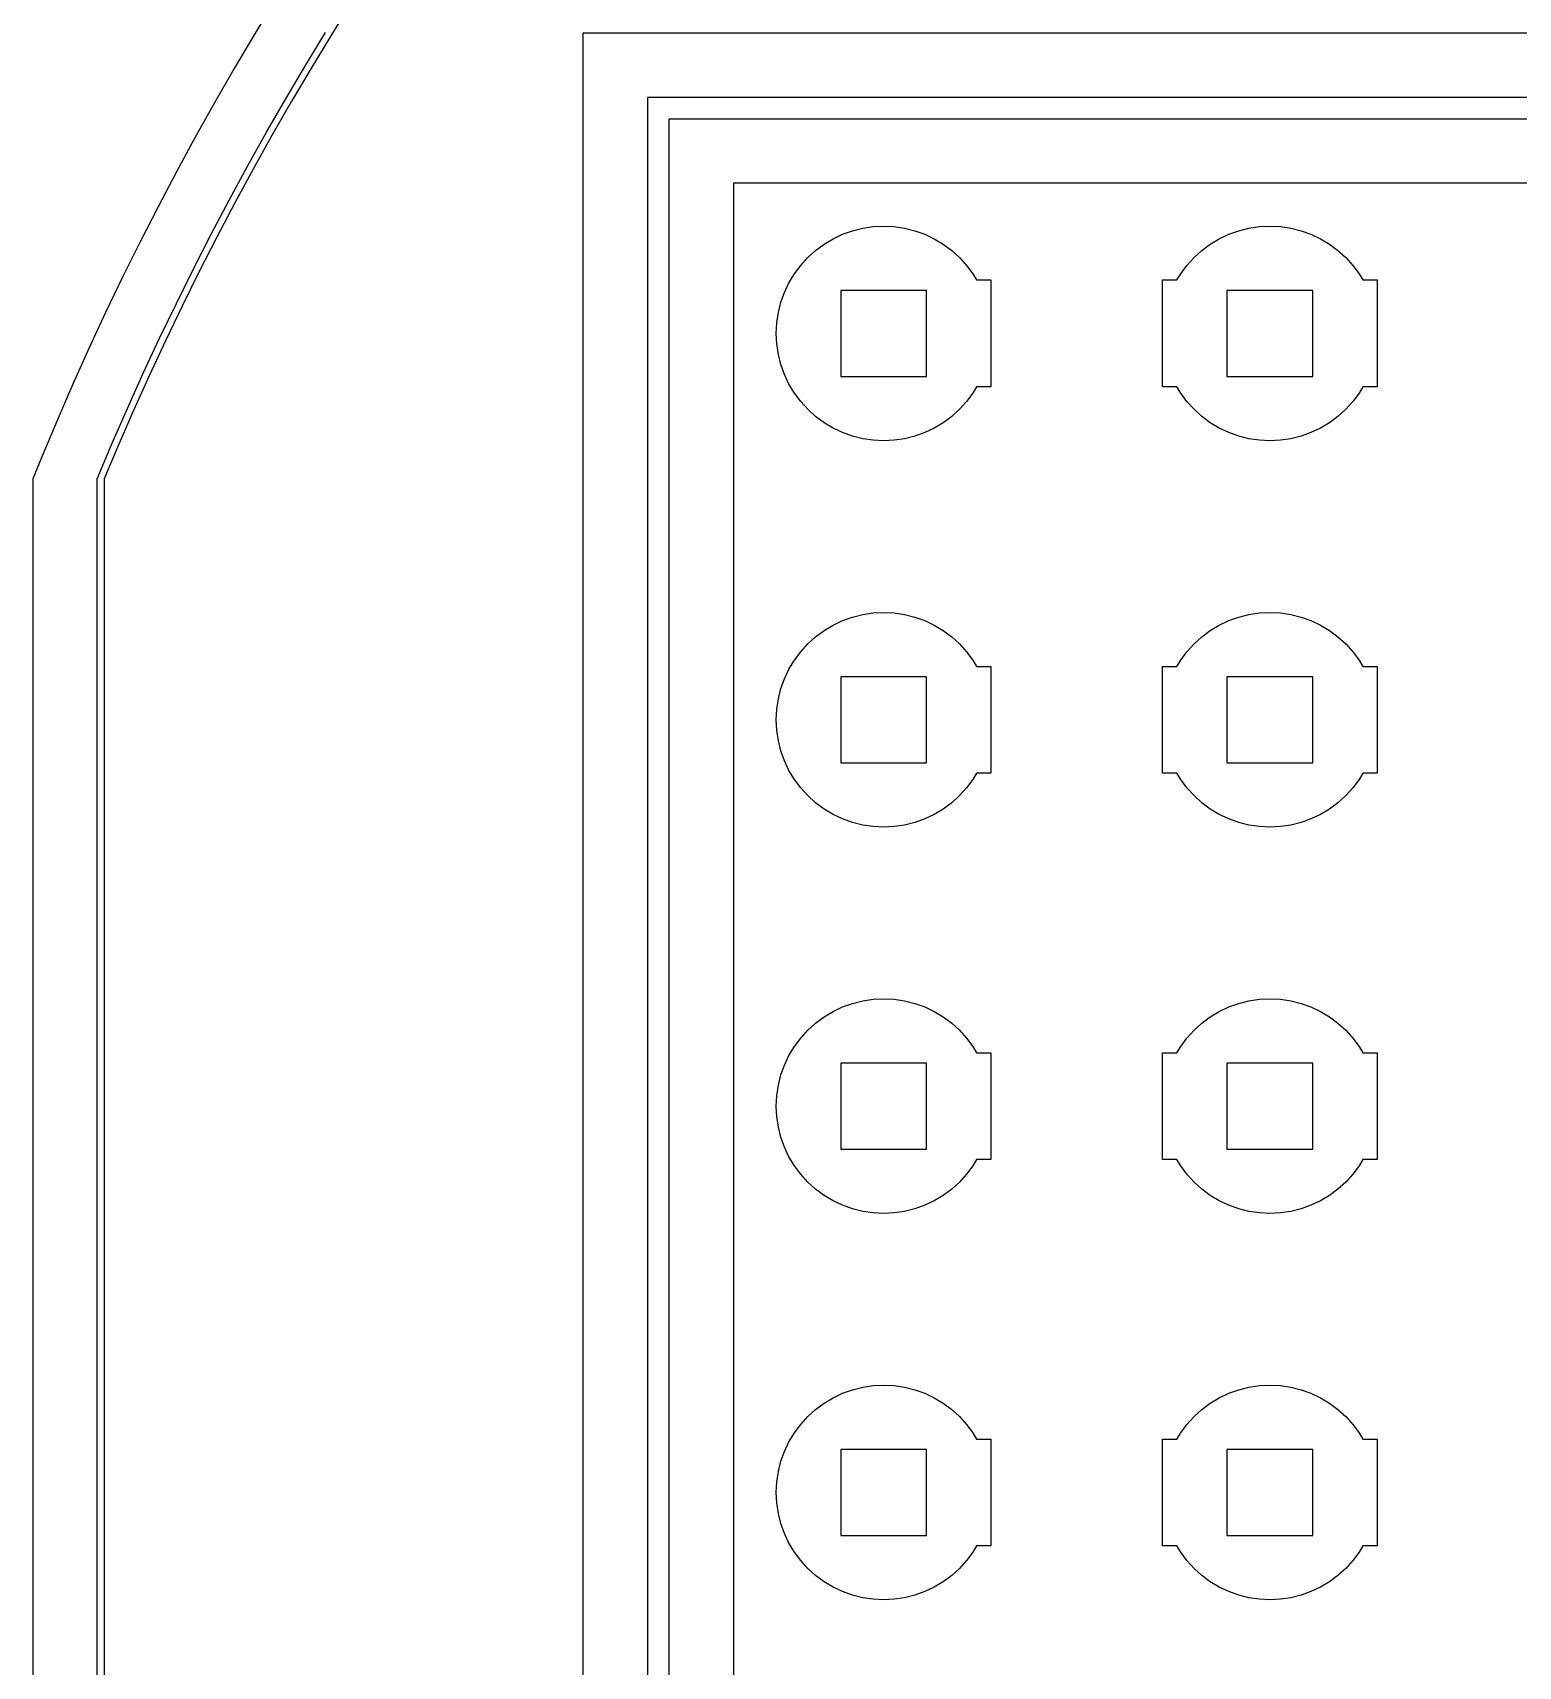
# Model space of a CAD drawing. Extents: x -16 to 132, y -40 to 113.
# Drawn here: x -15.67 to 19.72, y 37.27 to 76.19 of the extents above; entities that cross this region are included whole.
import ezdxf

# ---------------------------------------------------------------- set-up
doc = ezdxf.new("R2010")
doc.units = 0

msp = doc.modelspace()

# ---------------------------------------------------------------- linework, layer by layer
for p, q in [((-9.90825, 76.9447), (-10.3958, 76.1425)), ((-8.08023, 76.8983), (-8.56737, 76.1185)), ((-10.3958, 76.1425), (-10.8735, 75.3343)), ((-9.17355, 75.4099), (-8.69507, 76.1972)), ((-8.56737, 76.1185), (-9.04491, 75.3327)), ((-2.55649, -2.55649), (-2.55649, 76.1837)), ((-2.55649, 76.1837), (112.997, 76.1837)), ((-10.8735, 75.3343), (-11.3412, 74.5203)), ((-9.64235, 74.6167), (-9.17355, 75.4099)), ((-9.04491, 75.3327), (-9.51276, 74.5412)), ((-11.3412, 74.5203), (-11.799, 73.7007)), ((-10.1014, 73.8179), (-9.64235, 74.6167)), ((-9.51276, 74.5412), (-9.97086, 73.744)), ((111.463, 74.6498), (-1.0226, 74.6498)), ((-1.0226, 74.6498), (-1.0226, -1.0226)), ((-0.51129, -0.51129), (-0.51129, 74.1385)), ((-0.51129, 74.1385), (110.952, 74.1385)), ((-11.799, 73.7007), (-12.2466, 72.8754)), ((-10.5506, 73.0135), (-10.1014, 73.8179)), ((-9.97086, 73.744), (-10.4191, 72.9412)), ((-12.2466, 72.8754), (-12.684, 72.0448)), ((-10.9898, 72.2037), (-10.5506, 73.0135)), ((-10.4191, 72.9412), (-10.8575, 72.133)), ((109.418, 72.6046), (1.0226, 72.6046)), ((1.0226, 72.6046), (1.0226, 1.0226)), ((-12.684, 72.0448), (-13.1112, 71.2089)), ((-11.4191, 71.3885), (-10.9898, 72.2037)), ((-10.8575, 72.133), (-11.286, 71.3195)), ((-11.8384, 70.5682), (-11.4191, 71.3885)), ((-11.286, 71.3195), (-11.7044, 70.5007)), ((3.18138, 71.1511), (3.39658, 71.2801)), ((3.39658, 71.2801), (3.62338, 71.3874)), ((3.62338, 71.3874), (3.85959, 71.4719)), ((3.85959, 71.4719), (4.10295, 71.5329)), ((4.10295, 71.5329), (4.35112, 71.5697)), ((4.35112, 71.5697), (4.6017, 71.582)), ((4.6017, 71.582), (4.85228, 71.5697)), ((4.85228, 71.5697), (5.10045, 71.5329)), ((5.10045, 71.5329), (5.34381, 71.4719)), ((5.34381, 71.4719), (5.58003, 71.3874)), ((5.58003, 71.3874), (5.80682, 71.2801)), ((5.80682, 71.2801), (6.02202, 71.1511)), ((12.3848, 71.1511), (12.6, 71.2801)), ((12.6, 71.2801), (12.8268, 71.3874)), ((12.8268, 71.3874), (13.063, 71.4719)), ((13.063, 71.4719), (13.3063, 71.5329)), ((13.3063, 71.5329), (13.5545, 71.5697)), ((13.5545, 71.5697), (13.8051, 71.582)), ((13.8051, 71.582), (14.0557, 71.5697)), ((14.0557, 71.5697), (14.3038, 71.5329)), ((14.3038, 71.5329), (14.5472, 71.4719)), ((14.5472, 71.4719), (14.7834, 71.3874)), ((14.7834, 71.3874), (15.0102, 71.2801)), ((15.0102, 71.2801), (15.2254, 71.1511)), ((-13.1112, 71.2089), (-13.5282, 70.3677)), ((2.62549, 70.6473), (2.79398, 70.8332)), ((2.79398, 70.8332), (2.97989, 71.0017)), ((2.97989, 71.0017), (3.18138, 71.1511)), ((6.02202, 71.1511), (6.22353, 71.0017)), ((6.22353, 71.0017), (6.40942, 70.8332)), ((6.40942, 70.8332), (6.57791, 70.6473)), ((11.8289, 70.6473), (11.9974, 70.8332)), ((11.9974, 70.8332), (12.1833, 71.0017)), ((12.1833, 71.0017), (12.3848, 71.1511)), ((15.2254, 71.1511), (15.4269, 71.0017)), ((15.4269, 71.0017), (15.6128, 70.8332)), ((15.6128, 70.8332), (15.7813, 70.6473)), ((-12.2476, 69.7427), (-11.8384, 70.5682)), ((-11.7044, 70.5007), (-12.1128, 69.6769)), ((2.34708, 70.2306), (2.47606, 70.4458)), ((2.47606, 70.4458), (2.62549, 70.6473)), ((6.57791, 70.6473), (6.72734, 70.4458)), ((6.72734, 70.4458), (6.81555, 70.2986)), ((11.5912, 70.2986), (11.6794, 70.4458)), ((11.6794, 70.4458), (11.8289, 70.6473)), ((15.7813, 70.6473), (15.9307, 70.4458)), ((15.9307, 70.4458), (16.019, 70.2986)), ((-13.5282, 70.3677), (-13.9348, 69.5216)), ((2.23981, 70.0038), (2.34708, 70.2306)), ((6.81555, 70.2986), (7.15819, 70.2986)), ((7.15819, 70.2986), (7.15819, 67.7524)), ((11.2486, 67.7524), (11.2486, 70.2986)), ((11.2486, 70.2986), (11.5912, 70.2986)), ((16.019, 70.2986), (16.3616, 70.2986)), ((16.3616, 70.2986), (16.3616, 67.7524)), ((-12.6466, 68.9123), (-12.2476, 69.7427)), ((-12.1128, 69.6769), (-12.511, 68.8482)), ((2.09433, 69.5242), (2.15527, 69.7676)), ((2.15527, 69.7676), (2.23981, 70.0038)), ((5.6243, 70.0481), (3.57909, 70.0481)), ((3.57909, 70.0481), (3.57909, 68.0029)), ((5.6243, 68.0029), (5.6243, 70.0481)), ((14.8277, 70.0481), (12.7825, 70.0481)), ((12.7825, 70.0481), (12.7825, 68.0029)), ((14.8277, 68.0029), (14.8277, 70.0481)), ((-13.9348, 69.5216), (-14.3309, 68.6705)), ((2.0452, 69.0255), (2.05751, 69.2761)), ((2.05751, 69.2761), (2.09433, 69.5242)), ((-13.0354, 68.077), (-12.6466, 68.9123)), ((2.05751, 68.7749), (2.0452, 69.0255)), ((-14.3309, 68.6705), (-14.7166, 67.8146)), ((-12.511, 68.8482), (-12.899, 68.0146)), ((2.09433, 68.5267), (2.05751, 68.7749)), ((2.15527, 68.2834), (2.09433, 68.5267)), ((2.23981, 68.0472), (2.15527, 68.2834)), ((-14.7166, 67.8146), (-15.0918, 66.954)), ((-13.4139, 67.2371), (-13.0354, 68.077)), ((-12.899, 68.0146), (-13.2767, 67.1763)), ((2.34708, 67.8204), (2.23981, 68.0472)), ((2.47606, 67.6052), (2.34708, 67.8204)), ((3.57909, 68.0029), (5.6243, 68.0029)), ((6.81555, 67.7524), (6.72734, 67.6052)), ((7.15819, 67.7524), (6.81555, 67.7524)), ((11.5912, 67.7524), (11.2486, 67.7524)), ((11.6794, 67.6052), (11.5912, 67.7524)), ((12.7825, 68.0029), (14.8277, 68.0029)), ((16.019, 67.7524), (15.9307, 67.6052)), ((16.3616, 67.7524), (16.019, 67.7524)), ((2.62549, 67.4037), (2.47606, 67.6052)), ((2.79398, 67.2178), (2.62549, 67.4037)), ((6.57791, 67.4037), (6.40942, 67.2178)), ((6.72734, 67.6052), (6.57791, 67.4037)), ((11.8289, 67.4037), (11.6794, 67.6052)), ((11.9974, 67.2178), (11.8289, 67.4037)), ((15.7813, 67.4037), (15.6128, 67.2178)), ((15.9307, 67.6052), (15.7813, 67.4037)), ((-15.0918, 66.954), (-15.4564, 66.0889)), ((-13.7821, 66.3925), (-13.4139, 67.2371)), ((-13.2767, 67.1763), (-13.6442, 66.3335)), ((2.97989, 67.0493), (2.79398, 67.2178)), ((3.18138, 66.8999), (2.97989, 67.0493)), ((6.22353, 67.0493), (6.02202, 66.8999)), ((6.40942, 67.2178), (6.22353, 67.0493)), ((12.1833, 67.0493), (11.9974, 67.2178)), ((12.3848, 66.8999), (12.1833, 67.0493)), ((15.4269, 67.0493), (15.2254, 66.8999)), ((15.6128, 67.2178), (15.4269, 67.0493)), ((3.39658, 66.7709), (3.18138, 66.8999)), ((3.62338, 66.6636), (3.39658, 66.7709)), ((3.85959, 66.5791), (3.62338, 66.6636)), ((4.10295, 66.5181), (3.85959, 66.5791)), ((5.34381, 66.5791), (5.10045, 66.5181)), ((5.58003, 66.6636), (5.34381, 66.5791)), ((5.80682, 66.7709), (5.58003, 66.6636)), ((6.02202, 66.8999), (5.80682, 66.7709)), ((12.6, 66.7709), (12.3848, 66.8999)), ((12.8268, 66.6636), (12.6, 66.7709)), ((13.063, 66.5791), (12.8268, 66.6636)), ((13.3063, 66.5181), (13.063, 66.5791)), ((14.5472, 66.5791), (14.3038, 66.5181)), ((14.7834, 66.6636), (14.5472, 66.5791)), ((15.0102, 66.7709), (14.7834, 66.6636)), ((15.2254, 66.8999), (15.0102, 66.7709)), ((-14.1315, 65.5633), (-13.7821, 66.3925)), ((-13.6442, 66.3335), (-13.9691, 65.5624)), ((4.35112, 66.4813), (4.10295, 66.5181)), ((4.6017, 66.469), (4.35112, 66.4813)), ((4.85228, 66.4813), (4.6017, 66.469)), ((5.10045, 66.5181), (4.85228, 66.4813)), ((13.5545, 66.4813), (13.3063, 66.5181)), ((13.8051, 66.469), (13.5545, 66.4813)), ((14.0557, 66.4813), (13.8051, 66.469)), ((14.3038, 66.5181), (14.0557, 66.4813)), ((-15.4564, 66.0889), (-15.6717, 65.5599)), ((-15.6717, 65.5599), (-15.6717, 8.06726)), ((-14.1315, 8.06393), (-14.1315, 65.5633)), ((-13.9691, 65.5624), (-13.9691, 8.0648)), ((3.62338, 62.184), (3.85959, 62.2685)), ((3.85959, 62.2685), (4.10295, 62.3295)), ((4.10295, 62.3295), (4.35112, 62.3663)), ((4.35112, 62.3663), (4.6017, 62.3786)), ((4.6017, 62.3786), (4.85228, 62.3663)), ((4.85228, 62.3663), (5.10045, 62.3295)), ((5.10045, 62.3295), (5.34381, 62.2685)), ((5.34381, 62.2685), (5.58003, 62.184)), ((12.8268, 62.184), (13.063, 62.2685)), ((13.063, 62.2685), (13.3063, 62.3295)), ((13.3063, 62.3295), (13.5545, 62.3663)), ((13.5545, 62.3663), (13.8051, 62.3786)), ((13.8051, 62.3786), (14.0557, 62.3663)), ((14.0557, 62.3663), (14.3038, 62.3295)), ((14.3038, 62.3295), (14.5472, 62.2685)), ((14.5472, 62.2685), (14.7834, 62.184)), ((2.97989, 61.7983), (3.18138, 61.9477)), ((3.18138, 61.9477), (3.39658, 62.0767)), ((3.39658, 62.0767), (3.62338, 62.184)), ((5.58003, 62.184), (5.80682, 62.0767)), ((5.80682, 62.0767), (6.02202, 61.9477)), ((6.02202, 61.9477), (6.22353, 61.7983)), ((12.1833, 61.7983), (12.3848, 61.9477)), ((12.3848, 61.9477), (12.6, 62.0767)), ((12.6, 62.0767), (12.8268, 62.184)), ((14.7834, 62.184), (15.0102, 62.0767)), ((15.0102, 62.0767), (15.2254, 61.9477)), ((15.2254, 61.9477), (15.4269, 61.7983)), ((2.62549, 61.4439), (2.79398, 61.6298)), ((2.79398, 61.6298), (2.97989, 61.7983)), ((6.22353, 61.7983), (6.40942, 61.6298)), ((6.40942, 61.6298), (6.57791, 61.4439)), ((11.8289, 61.4439), (11.9974, 61.6298)), ((11.9974, 61.6298), (12.1833, 61.7983)), ((15.4269, 61.7983), (15.6128, 61.6298)), ((15.6128, 61.6298), (15.7813, 61.4439)), ((2.34708, 61.0272), (2.47606, 61.2424)), ((2.47606, 61.2424), (2.62549, 61.4439)), ((6.57791, 61.4439), (6.72734, 61.2424)), ((6.72734, 61.2424), (6.81555, 61.0952)), ((11.5912, 61.0952), (11.6794, 61.2424)), ((11.6794, 61.2424), (11.8289, 61.4439)), ((15.7813, 61.4439), (15.9307, 61.2424)), ((15.9307, 61.2424), (16.019, 61.0952)), ((2.15527, 60.5642), (2.23981, 60.8004)), ((2.23981, 60.8004), (2.34708, 61.0272)), ((5.6243, 60.8447), (3.57909, 60.8447)), ((3.57909, 60.8447), (3.57909, 58.7995)), ((5.6243, 58.7995), (5.6243, 60.8447)), ((6.81555, 61.0952), (7.15819, 61.0952)), ((7.15819, 61.0952), (7.15819, 58.549)), ((11.2486, 58.549), (11.2486, 61.0952)), ((11.2486, 61.0952), (11.5912, 61.0952)), ((14.8277, 60.8447), (12.7825, 60.8447)), ((12.7825, 60.8447), (12.7825, 58.7995)), ((14.8277, 58.7995), (14.8277, 60.8447)), ((16.019, 61.0952), (16.3616, 61.0952)), ((16.3616, 61.0952), (16.3616, 58.549)), ((2.09433, 60.3208), (2.15527, 60.5642)), ((2.0452, 59.8221), (2.05751, 60.0727)), ((2.05751, 60.0727), (2.09433, 60.3208)), ((2.05751, 59.5715), (2.0452, 59.8221)), ((2.09433, 59.3233), (2.05751, 59.5715)), ((2.15527, 59.08), (2.09433, 59.3233)), ((2.23981, 58.8438), (2.15527, 59.08)), ((2.34708, 58.617), (2.23981, 58.8438)), ((3.57909, 58.7995), (5.6243, 58.7995)), ((12.7825, 58.7995), (14.8277, 58.7995)), ((2.47606, 58.4018), (2.34708, 58.617)), ((2.62549, 58.2003), (2.47606, 58.4018)), ((6.72734, 58.4018), (6.57791, 58.2003)), ((6.81555, 58.549), (6.72734, 58.4018)), ((7.15819, 58.549), (6.81555, 58.549)), ((11.5912, 58.549), (11.2486, 58.549)), ((11.6794, 58.4018), (11.5912, 58.549)), ((11.8289, 58.2003), (11.6794, 58.4018)), ((15.9307, 58.4018), (15.7813, 58.2003)), ((16.019, 58.549), (15.9307, 58.4018)), ((16.3616, 58.549), (16.019, 58.549)), ((2.79398, 58.0144), (2.62549, 58.2003)), ((2.97989, 57.8459), (2.79398, 58.0144)), ((6.40942, 58.0144), (6.22353, 57.8459)), ((6.57791, 58.2003), (6.40942, 58.0144)), ((11.9974, 58.0144), (11.8289, 58.2003)), ((12.1833, 57.8459), (11.9974, 58.0144)), ((15.6128, 58.0144), (15.4269, 57.8459)), ((15.7813, 58.2003), (15.6128, 58.0144)), ((3.18138, 57.6965), (2.97989, 57.8459)), ((3.39658, 57.5675), (3.18138, 57.6965)), ((6.02202, 57.6965), (5.80682, 57.5675)), ((6.22353, 57.8459), (6.02202, 57.6965)), ((12.3848, 57.6965), (12.1833, 57.8459)), ((12.6, 57.5675), (12.3848, 57.6965)), ((15.2254, 57.6965), (15.0102, 57.5675)), ((15.4269, 57.8459), (15.2254, 57.6965)), ((3.62338, 57.4602), (3.39658, 57.5675)), ((3.85959, 57.3757), (3.62338, 57.4602)), ((4.10295, 57.3147), (3.85959, 57.3757)), ((4.35112, 57.2779), (4.10295, 57.3147)), ((4.6017, 57.2656), (4.35112, 57.2779)), ((4.85228, 57.2779), (4.6017, 57.2656)), ((5.10045, 57.3147), (4.85228, 57.2779)), ((5.34381, 57.3757), (5.10045, 57.3147)), ((5.58003, 57.4602), (5.34381, 57.3757)), ((5.80682, 57.5675), (5.58003, 57.4602)), ((12.8268, 57.4602), (12.6, 57.5675)), ((13.063, 57.3757), (12.8268, 57.4602)), ((13.3063, 57.3147), (13.063, 57.3757)), ((13.5545, 57.2779), (13.3063, 57.3147)), ((13.8051, 57.2656), (13.5545, 57.2779)), ((14.0557, 57.2779), (13.8051, 57.2656)), ((14.3038, 57.3147), (14.0557, 57.2779)), ((14.5472, 57.3757), (14.3038, 57.3147)), ((14.7834, 57.4602), (14.5472, 57.3757)), ((15.0102, 57.5675), (14.7834, 57.4602)), ((3.39658, 52.8733), (3.62338, 52.9806)), ((3.62338, 52.9806), (3.85959, 53.0651)), ((3.85959, 53.0651), (4.10295, 53.1261)), ((4.10295, 53.1261), (4.35112, 53.1629)), ((4.35112, 53.1629), (4.6017, 53.1752)), ((4.6017, 53.1752), (4.85228, 53.1629)), ((4.85228, 53.1629), (5.10045, 53.1261)), ((5.10045, 53.1261), (5.34381, 53.0651)), ((5.34381, 53.0651), (5.58003, 52.9806)), ((5.58003, 52.9806), (5.80682, 52.8733)), ((12.6, 52.8733), (12.8268, 52.9806)), ((12.8268, 52.9806), (13.063, 53.0651)), ((13.063, 53.0651), (13.3063, 53.1261)), ((13.3063, 53.1261), (13.5545, 53.1629)), ((13.5545, 53.1629), (13.8051, 53.1752)), ((13.8051, 53.1752), (14.0557, 53.1629)), ((14.0557, 53.1629), (14.3038, 53.1261)), ((14.3038, 53.1261), (14.5472, 53.0651)), ((14.5472, 53.0651), (14.7834, 52.9806)), ((14.7834, 52.9806), (15.0102, 52.8733)), ((2.79398, 52.4264), (2.97989, 52.5949)), ((2.97989, 52.5949), (3.18138, 52.7443)), ((3.18138, 52.7443), (3.39658, 52.8733)), ((5.80682, 52.8733), (6.02202, 52.7443)), ((6.02202, 52.7443), (6.22353, 52.5949)), ((6.22353, 52.5949), (6.40942, 52.4264)), ((11.9974, 52.4264), (12.1833, 52.5949)), ((12.1833, 52.5949), (12.3848, 52.7443)), ((12.3848, 52.7443), (12.6, 52.8733)), ((15.0102, 52.8733), (15.2254, 52.7443)), ((15.2254, 52.7443), (15.4269, 52.5949)), ((15.4269, 52.5949), (15.6128, 52.4264)), ((2.47606, 52.039), (2.62549, 52.2405)), ((2.62549, 52.2405), (2.79398, 52.4264)), ((6.40942, 52.4264), (6.57791, 52.2405)), ((6.57791, 52.2405), (6.72734, 52.039)), ((11.6794, 52.039), (11.8289, 52.2405)), ((11.8289, 52.2405), (11.9974, 52.4264)), ((15.6128, 52.4264), (15.7813, 52.2405)), ((15.7813, 52.2405), (15.9307, 52.039)), ((2.23981, 51.597), (2.34708, 51.8238)), ((2.34708, 51.8238), (2.47606, 52.039)), ((6.72734, 52.039), (6.81555, 51.8918)), ((6.81555, 51.8918), (7.15819, 51.8918)), ((7.15819, 51.8918), (7.15819, 49.3456)), ((11.2486, 49.3456), (11.2486, 51.8918)), ((11.2486, 51.8918), (11.5912, 51.8918)), ((11.5912, 51.8918), (11.6794, 52.039)), ((15.9307, 52.039), (16.019, 51.8918)), ((16.019, 51.8918), (16.3616, 51.8918)), ((16.3616, 51.8918), (16.3616, 49.3456)), ((2.15527, 51.3608), (2.23981, 51.597)), ((5.6243, 51.6413), (3.57909, 51.6413)), ((3.57909, 51.6413), (3.57909, 49.5961)), ((5.6243, 49.5961), (5.6243, 51.6413)), ((14.8277, 51.6413), (12.7825, 51.6413)), ((12.7825, 51.6413), (12.7825, 49.5961)), ((14.8277, 49.5961), (14.8277, 51.6413)), ((2.05751, 50.8693), (2.09433, 51.1174)), ((2.09433, 51.1174), (2.15527, 51.3608)), ((2.0452, 50.6187), (2.05751, 50.8693)), ((2.05751, 50.3681), (2.0452, 50.6187)), ((2.09433, 50.1199), (2.05751, 50.3681)), ((2.15527, 49.8766), (2.09433, 50.1199)), ((2.23981, 49.6404), (2.15527, 49.8766)), ((2.34708, 49.4136), (2.23981, 49.6404)), ((3.57909, 49.5961), (5.6243, 49.5961)), ((12.7825, 49.5961), (14.8277, 49.5961)), ((2.47606, 49.1984), (2.34708, 49.4136)), ((2.62549, 48.9969), (2.47606, 49.1984)), ((6.72734, 49.1984), (6.57791, 48.9969)), ((6.81555, 49.3456), (6.72734, 49.1984)), ((7.15819, 49.3456), (6.81555, 49.3456)), ((11.5912, 49.3456), (11.2486, 49.3456)), ((11.6794, 49.1984), (11.5912, 49.3456)), ((11.8289, 48.9969), (11.6794, 49.1984)), ((15.9307, 49.1984), (15.7813, 48.9969)), ((16.019, 49.3456), (15.9307, 49.1984)), ((16.3616, 49.3456), (16.019, 49.3456)), ((2.79398, 48.811), (2.62549, 48.9969)), ((2.97989, 48.6425), (2.79398, 48.811)), ((6.40942, 48.811), (6.22353, 48.6425)), ((6.57791, 48.9969), (6.40942, 48.811)), ((11.9974, 48.811), (11.8289, 48.9969)), ((12.1833, 48.6425), (11.9974, 48.811)), ((15.6128, 48.811), (15.4269, 48.6425)), ((15.7813, 48.9969), (15.6128, 48.811)), ((3.18138, 48.4931), (2.97989, 48.6425)), ((3.39658, 48.3641), (3.18138, 48.4931)), ((3.62338, 48.2568), (3.39658, 48.3641)), ((5.80682, 48.3641), (5.58003, 48.2568)), ((6.02202, 48.4931), (5.80682, 48.3641)), ((6.22353, 48.6425), (6.02202, 48.4931)), ((12.3848, 48.4931), (12.1833, 48.6425)), ((12.6, 48.3641), (12.3848, 48.4931)), ((12.8268, 48.2568), (12.6, 48.3641)), ((15.0102, 48.3641), (14.7834, 48.2568)), ((15.2254, 48.4931), (15.0102, 48.3641)), ((15.4269, 48.6425), (15.2254, 48.4931)), ((3.85959, 48.1723), (3.62338, 48.2568)), ((4.10295, 48.1113), (3.85959, 48.1723)), ((4.35112, 48.0745), (4.10295, 48.1113)), ((4.6017, 48.0622), (4.35112, 48.0745)), ((4.85228, 48.0745), (4.6017, 48.0622)), ((5.10045, 48.1113), (4.85228, 48.0745)), ((5.34381, 48.1723), (5.10045, 48.1113)), ((5.58003, 48.2568), (5.34381, 48.1723)), ((13.063, 48.1723), (12.8268, 48.2568)), ((13.3063, 48.1113), (13.063, 48.1723)), ((13.5545, 48.0745), (13.3063, 48.1113)), ((13.8051, 48.0622), (13.5545, 48.0745)), ((14.0557, 48.0745), (13.8051, 48.0622)), ((14.3038, 48.1113), (14.0557, 48.0745)), ((14.5472, 48.1723), (14.3038, 48.1113)), ((14.7834, 48.2568), (14.5472, 48.1723)), ((3.18138, 43.5409), (3.39658, 43.6699)), ((3.39658, 43.6699), (3.62338, 43.7772)), ((3.62338, 43.7772), (3.85959, 43.8617)), ((3.85959, 43.8617), (4.10295, 43.9227)), ((4.10295, 43.9227), (4.35112, 43.9595)), ((4.35112, 43.9595), (4.6017, 43.9718)), ((4.6017, 43.9718), (4.85228, 43.9595)), ((4.85228, 43.9595), (5.10045, 43.9227)), ((5.10045, 43.9227), (5.34381, 43.8617)), ((5.34381, 43.8617), (5.58003, 43.7772)), ((5.58003, 43.7772), (5.80682, 43.6699)), ((5.80682, 43.6699), (6.02202, 43.5409)), ((12.3848, 43.5409), (12.6, 43.6699)), ((12.6, 43.6699), (12.8268, 43.7772)), ((12.8268, 43.7772), (13.063, 43.8617)), ((13.063, 43.8617), (13.3063, 43.9227)), ((13.3063, 43.9227), (13.5545, 43.9595)), ((13.5545, 43.9595), (13.8051, 43.9718)), ((13.8051, 43.9718), (14.0557, 43.9595)), ((14.0557, 43.9595), (14.3038, 43.9227)), ((14.3038, 43.9227), (14.5472, 43.8617)), ((14.5472, 43.8617), (14.7834, 43.7772)), ((14.7834, 43.7772), (15.0102, 43.6699)), ((15.0102, 43.6699), (15.2254, 43.5409)), ((2.62549, 43.0371), (2.79398, 43.223)), ((2.79398, 43.223), (2.97989, 43.3915)), ((2.97989, 43.3915), (3.18138, 43.5409)), ((6.02202, 43.5409), (6.22353, 43.3915)), ((6.22353, 43.3915), (6.40942, 43.223)), ((6.40942, 43.223), (6.57791, 43.0371)), ((11.8289, 43.0371), (11.9974, 43.223)), ((11.9974, 43.223), (12.1833, 43.3915)), ((12.1833, 43.3915), (12.3848, 43.5409)), ((15.2254, 43.5409), (15.4269, 43.3915)), ((15.4269, 43.3915), (15.6128, 43.223)), ((15.6128, 43.223), (15.7813, 43.0371)), ((2.34708, 42.6204), (2.47606, 42.8356)), ((2.47606, 42.8356), (2.62549, 43.0371)), ((6.57791, 43.0371), (6.72734, 42.8356)), ((6.72734, 42.8356), (6.81555, 42.6884)), ((11.5912, 42.6884), (11.6794, 42.8356)), ((11.6794, 42.8356), (11.8289, 43.0371)), ((15.7813, 43.0371), (15.9307, 42.8356)), ((15.9307, 42.8356), (16.019, 42.6884)), ((2.23981, 42.3936), (2.34708, 42.6204)), ((5.6243, 42.4379), (3.57909, 42.4379)), ((3.57909, 42.4379), (3.57909, 40.3927)), ((5.6243, 40.3927), (5.6243, 42.4379)), ((6.81555, 42.6884), (7.15819, 42.6884)), ((7.15819, 42.6884), (7.15819, 40.1422)), ((11.2486, 40.1422), (11.2486, 42.6884)), ((11.2486, 42.6884), (11.5912, 42.6884)), ((14.8277, 42.4379), (12.7825, 42.4379)), ((12.7825, 42.4379), (12.7825, 40.3927)), ((14.8277, 40.3927), (14.8277, 42.4379)), ((16.019, 42.6884), (16.3616, 42.6884)), ((16.3616, 42.6884), (16.3616, 40.1422)), ((2.09433, 41.914), (2.15527, 42.1574)), ((2.15527, 42.1574), (2.23981, 42.3936)), ((2.0452, 41.4153), (2.05751, 41.6659)), ((2.05751, 41.6659), (2.09433, 41.914)), ((2.05751, 41.1647), (2.0452, 41.4153)), ((2.09433, 40.9165), (2.05751, 41.1647)), ((2.15527, 40.6732), (2.09433, 40.9165)), ((2.23981, 40.437), (2.15527, 40.6732)), ((2.34708, 40.2102), (2.23981, 40.437)), ((2.47606, 39.995), (2.34708, 40.2102)), ((3.57909, 40.3927), (5.6243, 40.3927)), ((6.81555, 40.1422), (6.72734, 39.995)), ((7.15819, 40.1422), (6.81555, 40.1422)), ((11.5912, 40.1422), (11.2486, 40.1422)), ((11.6794, 39.995), (11.5912, 40.1422)), ((12.7825, 40.3927), (14.8277, 40.3927)), ((16.019, 40.1422), (15.9307, 39.995)), ((16.3616, 40.1422), (16.019, 40.1422)), ((2.62549, 39.7935), (2.47606, 39.995)), ((2.79398, 39.6076), (2.62549, 39.7935)), ((6.57791, 39.7935), (6.40942, 39.6076)), ((6.72734, 39.995), (6.57791, 39.7935)), ((11.8289, 39.7935), (11.6794, 39.995)), ((11.9974, 39.6076), (11.8289, 39.7935)), ((15.7813, 39.7935), (15.6128, 39.6076)), ((15.9307, 39.995), (15.7813, 39.7935)), ((2.97989, 39.4391), (2.79398, 39.6076)), ((3.18138, 39.2897), (2.97989, 39.4391)), ((6.22353, 39.4391), (6.02202, 39.2897)), ((6.40942, 39.6076), (6.22353, 39.4391)), ((12.1833, 39.4391), (11.9974, 39.6076)), ((12.3848, 39.2897), (12.1833, 39.4391)), ((15.4269, 39.4391), (15.2254, 39.2897)), ((15.6128, 39.6076), (15.4269, 39.4391)), ((3.39658, 39.1607), (3.18138, 39.2897)), ((3.62338, 39.0534), (3.39658, 39.1607)), ((3.85959, 38.9689), (3.62338, 39.0534)), ((4.10295, 38.9079), (3.85959, 38.9689)), ((5.34381, 38.9689), (5.10045, 38.9079)), ((5.58003, 39.0534), (5.34381, 38.9689)), ((5.80682, 39.1607), (5.58003, 39.0534)), ((6.02202, 39.2897), (5.80682, 39.1607)), ((12.6, 39.1607), (12.3848, 39.2897)), ((12.8268, 39.0534), (12.6, 39.1607)), ((13.063, 38.9689), (12.8268, 39.0534)), ((13.3063, 38.9079), (13.063, 38.9689)), ((14.5472, 38.9689), (14.3038, 38.9079)), ((14.7834, 39.0534), (14.5472, 38.9689)), ((15.0102, 39.1607), (14.7834, 39.0534)), ((15.2254, 39.2897), (15.0102, 39.1607)), ((4.35112, 38.8711), (4.10295, 38.9079)), ((4.6017, 38.8588), (4.35112, 38.8711)), ((4.85228, 38.8711), (4.6017, 38.8588)), ((5.10045, 38.9079), (4.85228, 38.8711)), ((13.5545, 38.8711), (13.3063, 38.9079)), ((13.8051, 38.8588), (13.5545, 38.8711)), ((14.0557, 38.8711), (13.8051, 38.8588)), ((14.3038, 38.9079), (14.0557, 38.8711))]:
    msp.add_line(p, q)

doc.saveas('drawing.dxf')
